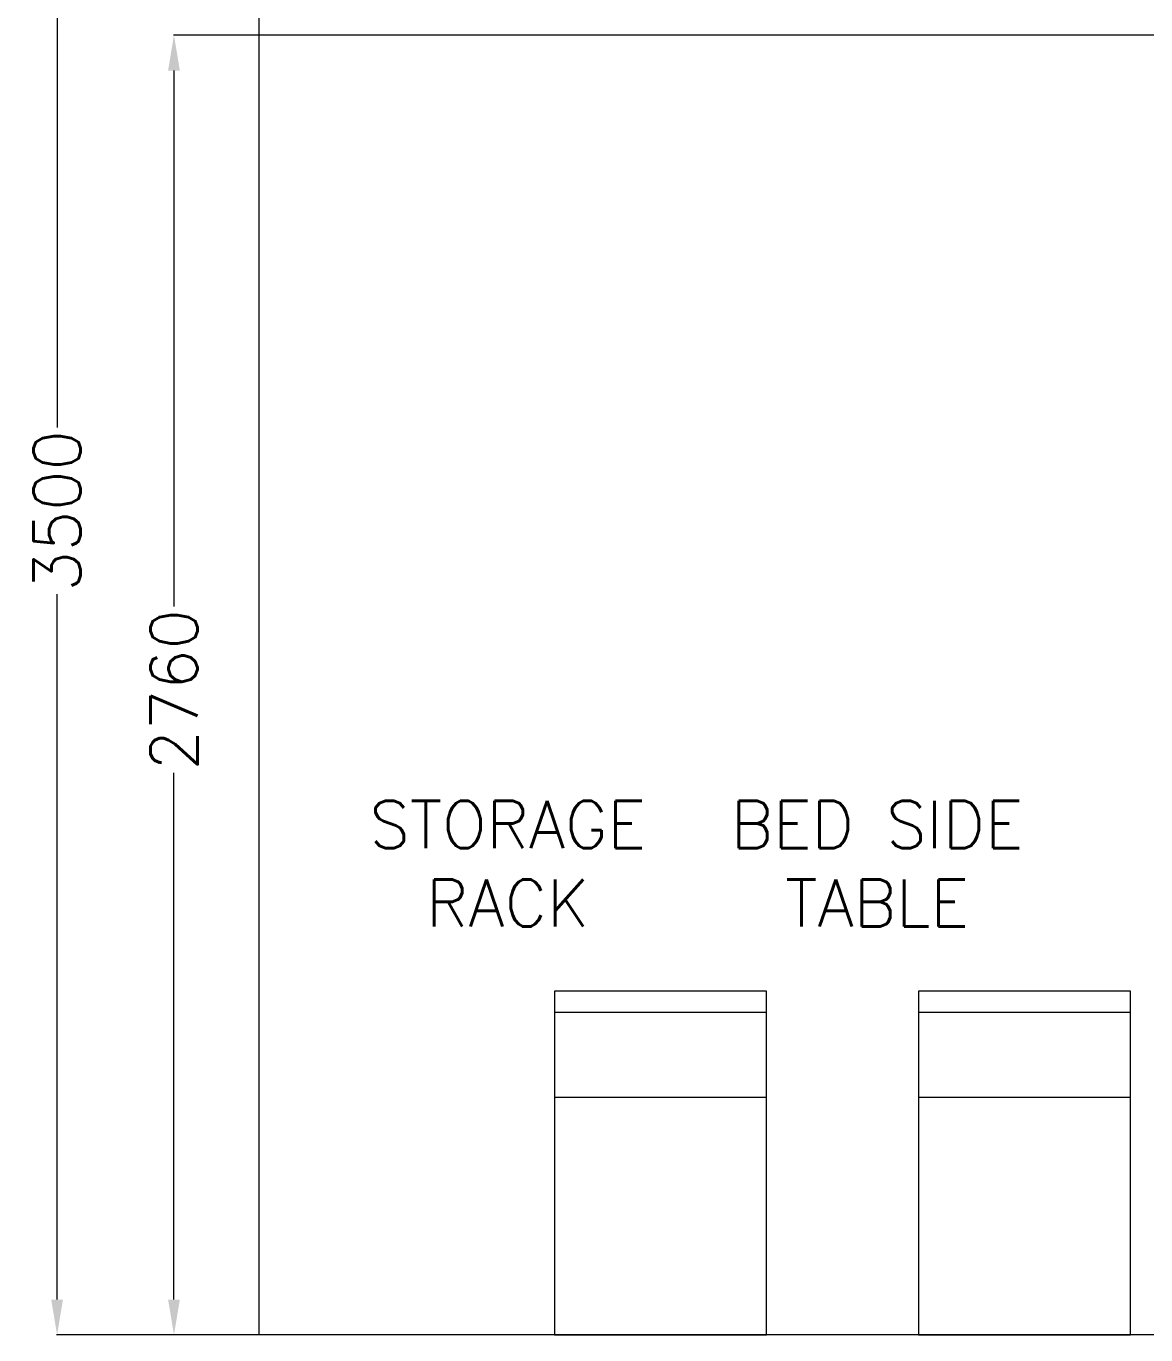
# Model space of a CAD drawing. Extents: x 3552052 to 4102982, y -707811 to -630695.
# Drawn here: x 3872668 to 3875047, y -691537 to -688758 of the extents above; entities that cross this region are included whole.
import ezdxf

# ---------------------------------------------------------------- set-up
doc = ezdxf.new("R2010")
doc.units = 0
doc.header["$LTSCALE"] = 6
doc.header["$MEASUREMENT"] = 0
doc.layers.get('Defpoints').update_dxf_attribs({"linetype": 'CONTINUOUS', "lineweight": 0})
for name, color, linetype, lineweight in [('ELE-4M UPS P.SB', 3, 'CONTINUOUS', 0), ('EQP', 6, 'CONTINUOUS', 0), ('MEP_HVAC_RA_DUCT', 1, 'CONTINUOUS', 0), ('WALL', 8, 'CONTINUOUS', 0)]:
    doc.layers.add(name, color=color, linetype=linetype, lineweight=lineweight)
doc.styles.add('ROMANS', font='romans.shx')
doc.dimstyles.new('AEPL1', dxfattribs={"dimtxt": 100, "dimasz": 75, "dimexe": 1.25, "dimexo": 50, "dimtad": 0, "dimdec": 0, "dimtxsty": 'ROMANS', "dimcen": 2.5, "dimclrd": 7, "dimclre": 7, "dimadec": 0, "dimazin": 0, "dimtfac": 1, "dimtdec": 0, "dimtmove": 0, "dimatfit": 3, "dimfxl": 1, "dimlwd": 0, "dimlwe": 0, "dimarcsym": 0})

# ---------------------------------------------------------------- blocks, each defined once
blk = doc.blocks.new('*D377')
at = {"layer": 'Defpoints', "color": 0, "linetype": 'ByBlock', "transparency": 16777216}
for p in [(3872981.9, -688776.9), (3874367.9, -688776.9), (3874359.8, -691536.9)]:
    blk.add_point(p, dxfattribs=at)
at = {"layer": 'ELE-4M UPS P.SB', "color": 7, "linetype": 'ByBlock', "lineweight": 0, "transparency": 16777216}
for p, q in [((3874317.9, -688776.9), (3872980.7, -688776.9)), ((3872981.9, -688851.9), (3872981.9, -689990.1)), ((3872981.9, -691461.9), (3872981.9, -690343.7)), ((3874309.8, -691536.9), (3872980.7, -691536.9))]:
    blk.add_line(p, q, dxfattribs=at)
at = {"layer": 'ELE-4M UPS P.SB', "color": 7, "linetype": 'ByBlock', "transparency": 16777216}
for points in [[(3872969.4, -688851.9), (3872994.4, -688851.9), (3872981.9, -688776.9)], [(3872969.4, -691461.9), (3872994.4, -691461.9), (3872981.9, -691536.9)]]:
    blk.add_solid(points, dxfattribs=at)
at = {"layer": 'ELE-4M UPS P.SB', "color": 0, "linetype": 'ByBlock', "transparency": 16777216, "insert": (3872981.9, -690166.9), "char_height": 100, "attachment_point": 5, "rotation": 90, "style": 'ROMANS'}
blk.add_mtext('2760', dxfattribs=at)
blk = doc.blocks.new('*D378')
at = {"layer": 'Defpoints', "color": 0, "linetype": 'ByBlock', "transparency": 16777216}
for p in [(3872733.5, -688036.9), (3874406.3, -688036.9), (3874359.8, -691536.9)]:
    blk.add_point(p, dxfattribs=at)
at = {"layer": 'ELE-4M UPS P.SB', "color": 7, "linetype": 'ByBlock', "lineweight": 0, "transparency": 16777216}
for p, q in [((3874356.3, -688036.9), (3872732.2, -688036.9)), ((3872733.5, -688111.9), (3872733.5, -689610.1)), ((3872733.5, -691461.9), (3872733.5, -689963.7)), ((3874309.8, -691536.9), (3872732.2, -691536.9))]:
    blk.add_line(p, q, dxfattribs=at)
at = {"layer": 'ELE-4M UPS P.SB', "color": 7, "linetype": 'ByBlock', "transparency": 16777216}
for points in [[(3872721, -688111.9), (3872746, -688111.9), (3872733.5, -688036.9)], [(3872721, -691461.9), (3872746, -691461.9), (3872733.5, -691536.9)]]:
    blk.add_solid(points, dxfattribs=at)
at = {"layer": 'ELE-4M UPS P.SB', "color": 0, "linetype": 'ByBlock', "transparency": 16777216, "insert": (3872733.5, -689786.9), "char_height": 100, "attachment_point": 5, "rotation": 90, "style": 'ROMANS'}
blk.add_mtext('3500', dxfattribs=at)

msp = doc.modelspace()

# ---------------------------------------------------------------- linework, layer by layer
at = {"layer": 'EQP', "linetype": 'ByBlock'}
for p, q in [((3874240.7, -690806.9), (3873790.7, -690806.9)), ((3873790.7, -690806.9), (3873790.7, -691536.9)), ((3874240.7, -691536.9), (3874240.7, -690806.9)), ((3875014, -690806.9), (3874564, -690806.9)), ((3874564, -690806.9), (3874564, -691536.9)), ((3875014, -691536.9), (3875014, -690806.9)), ((3874240.7, -690852.5), (3873790.7, -690852.5)), ((3875014, -690852.5), (3874564, -690852.5)), ((3874240.7, -691033.2), (3873790.7, -691033.2)), ((3875014, -691033.2), (3874564, -691033.2)), ((3873790.7, -691536.9), (3874240.7, -691536.9)), ((3874564, -691536.9), (3875014, -691536.9))]:
    msp.add_line(p, q, dxfattribs=at)
at = {"layer": 'MEP_HVAC_RA_DUCT', "color": 8, "linetype": 'ByBlock'}
msp.add_line((3873162.2, -688036.9), (3873162.2, -691536.9), dxfattribs=at)
for points in [[(3876525.4, -688776.9), (3873162.2, -688776.9)], [(3876525.4, -691536.9), (3873162.2, -691536.9)]]:
    msp.add_lwpolyline(points, dxfattribs=at)

# ---------------------------------------------------------------- texts
at = {"layer": 'WALL', "color": 0, "linetype": 'ByBlock', "char_height": 100, "attachment_point": 9, "style": 'ROMANS'}
for s, insert in [('\\pxqc;STORAGE\\PRACK', (3873984.5, -690669.8)), ('\\pxqc;BED SIDE\\PTABLE', (3874786.5, -690669.8))]:
    msp.add_mtext(s, dxfattribs=dict(at, insert=insert))

# ---------------------------------------------------------------- dimensions: what is measured, and where the dimension line sits
at = {"layer": 'ELE-4M UPS P.SB', "color": 0, "linetype": 'ByBlock'}
for base, p2, picture, middle in [((3872733.5, -688036.9), (3874406.3, -688036.9), '*D378', (3872733.5, -689786.9)), ((3872981.9, -688776.9), (3874367.9, -688776.9), '*D377', (3872981.9, -690166.9))]:
    dim = msp.add_linear_dim(base=base, p1=(3874359.8, -691536.9), p2=p2, angle=90, dimstyle='AEPL1', dxfattribs=at)
    dim.commit()
    dim.dimension.update_dxf_attribs({"geometry": picture, "text_midpoint": middle, "dimtype": 160})

doc.saveas('drawing.dxf')
